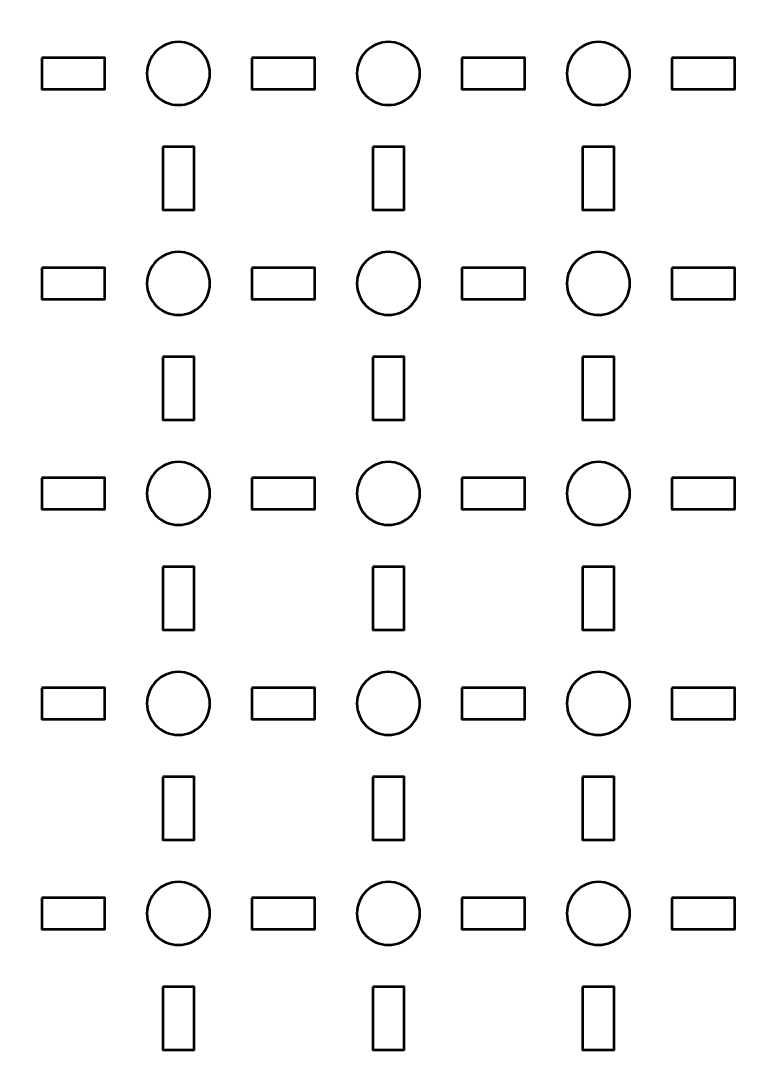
# Model space of a CAD drawing. Header units: centimetres. Extents: x -24.2 to 3.2, y -28.5 to 40.7.
# Drawn here: x -11 to -3.94, y -19.34 to -9.35 of the extents above; entities that cross this region are included whole.
import ezdxf

# ---------------------------------------------------------------- set-up
doc = ezdxf.new("R2010")
doc.units = ezdxf.units.CM
doc.header["$MEASUREMENT"] = 0
doc.layers.add('Layer 1', color=7, linetype='Continuous')

msp = doc.modelspace()

# ---------------------------------------------------------------- linework, layer by layer
at = {"layer": 'Layer 1', "lineweight": 53}
for points, knots in [([(-23.64992, -1.19999), (-23.64992, -1.19999), (2.65006, -1.19999), (2.65006, -1.19999), (2.65006, -1.19999), (2.92706, -1.19999), (3.15001, -1.42308), (3.15001, -1.70008), (3.15001, -1.70008), (3.15001, -1.70008), (3.15001, -28.00006), (3.15001, -28.00006), (3.15001, -28.00006), (3.15001, -28.27706), (2.92706, -28.50001), (2.65006, -28.50001), (2.65006, -28.50001), (2.65006, -28.50001), (-23.64992, -28.50001), (-23.64992, -28.50001), (-23.64992, -28.50001), (-23.92692, -28.50001), (-24.15001, -28.27706), (-24.15001, -28.00006), (-24.15001, -28.00006), (-24.15001, -28.00006), (-24.15001, -1.70008), (-24.15001, -1.70008), (-24.15001, -1.70008), (-24.15001, -1.42308), (-23.92692, -1.19999), (-23.64992, -1.19999)], [0, 0, 0, 0, 0.125, 0.125, 0.125, 0.125, 0.25, 0.25, 0.25, 0.25, 0.375, 0.375, 0.375, 0.375, 0.5, 0.5, 0.5, 0.5, 0.625, 0.625, 0.625, 0.625, 0.75, 0.75, 0.75, 0.75, 0.875, 0.875, 0.875, 0.875, 1, 1, 1, 1]), ([(-9.19996, -9.85006), (-9.19996, -10.01569), (-9.3343, -10.15007), (-9.49996, -10.15007), (-9.49996, -10.15007), (-9.66559, -10.15007), (-9.79997, -10.01569), (-9.79997, -9.85006), (-9.79997, -9.85006), (-9.79997, -9.68429), (-9.66559, -9.55006), (-9.49996, -9.55006), (-9.49996, -9.55006), (-9.3343, -9.55006), (-9.19996, -9.68429), (-9.19996, -9.85006)], [0, 0, 0, 0, 0.25, 0.25, 0.25, 0.25, 0.5, 0.5, 0.5, 0.5, 0.75, 0.75, 0.75, 0.75, 1, 1, 1, 1]), ([(-7.19999, -9.85006), (-7.19999, -10.01569), (-7.33423, -10.15007), (-7.5, -10.15007), (-7.5, -10.15007), (-7.66566, -10.15007), (-7.8, -10.01569), (-7.8, -9.85006), (-7.8, -9.85006), (-7.8, -9.68429), (-7.66566, -9.55006), (-7.5, -9.55006), (-7.5, -9.55006), (-7.33423, -9.55006), (-7.19999, -9.68429), (-7.19999, -9.85006)], [0, 0, 0, 0, 0.25, 0.25, 0.25, 0.25, 0.5, 0.5, 0.5, 0.5, 0.75, 0.75, 0.75, 0.75, 1, 1, 1, 1]), ([(-5.19992, -9.85006), (-5.19992, -10.01569), (-5.33429, -10.15007), (-5.49992, -10.15007), (-5.49992, -10.15007), (-5.66569, -10.15007), (-5.79992, -10.01569), (-5.79992, -9.85006), (-5.79992, -9.85006), (-5.79992, -9.68429), (-5.66569, -9.55006), (-5.49992, -9.55006), (-5.49992, -9.55006), (-5.33429, -9.55006), (-5.19992, -9.68429), (-5.19992, -9.85006)], [0, 0, 0, 0, 0.25, 0.25, 0.25, 0.25, 0.5, 0.5, 0.5, 0.5, 0.75, 0.75, 0.75, 0.75, 1, 1, 1, 1]), ([(-10.79998, -9.69999), (-10.79998, -9.69999), (-10.19998, -9.69999), (-10.19998, -9.69999), (-10.19998, -9.69999), (-10.19998, -9.69999), (-10.19998, -9.99999), (-10.19998, -9.99999), (-10.19998, -9.99999), (-10.19998, -9.99999), (-10.79998, -9.99999), (-10.79998, -9.99999), (-10.79998, -9.99999), (-10.79998, -9.99999), (-10.79998, -9.69999), (-10.79998, -9.69999)], [0, 0, 0, 0, 0.25, 0.25, 0.25, 0.25, 0.5, 0.5, 0.5, 0.5, 0.75, 0.75, 0.75, 0.75, 1, 1, 1, 1]), ([(-8.79991, -9.69999), (-8.79991, -9.69999), (-8.19991, -9.69999), (-8.19991, -9.69999), (-8.19991, -9.69999), (-8.19991, -9.69999), (-8.19991, -9.99999), (-8.19991, -9.99999), (-8.19991, -9.99999), (-8.19991, -9.99999), (-8.79991, -9.99999), (-8.79991, -9.99999), (-8.79991, -9.99999), (-8.79991, -9.99999), (-8.79991, -9.69999), (-8.79991, -9.69999)], [0, 0, 0, 0, 0.25, 0.25, 0.25, 0.25, 0.5, 0.5, 0.5, 0.5, 0.75, 0.75, 0.75, 0.75, 1, 1, 1, 1]), ([(-6.79998, -9.69999), (-6.79998, -9.69999), (-6.19997, -9.69999), (-6.19997, -9.69999), (-6.19997, -9.69999), (-6.19997, -9.69999), (-6.19997, -9.99999), (-6.19997, -9.99999), (-6.19997, -9.99999), (-6.19997, -9.99999), (-6.79998, -9.99999), (-6.79998, -9.99999), (-6.79998, -9.99999), (-6.79998, -9.99999), (-6.79998, -9.69999), (-6.79998, -9.69999)], [0, 0, 0, 0, 0.25, 0.25, 0.25, 0.25, 0.5, 0.5, 0.5, 0.5, 0.75, 0.75, 0.75, 0.75, 1, 1, 1, 1]), ([(-4.80001, -9.69999), (-4.80001, -9.69999), (-4.20001, -9.69999), (-4.20001, -9.69999), (-4.20001, -9.69999), (-4.20001, -9.69999), (-4.20001, -9.99999), (-4.20001, -9.99999), (-4.20001, -9.99999), (-4.20001, -9.99999), (-4.80001, -9.99999), (-4.80001, -9.99999), (-4.80001, -9.99999), (-4.80001, -9.99999), (-4.80001, -9.69999), (-4.80001, -9.69999)], [0, 0, 0, 0, 0.25, 0.25, 0.25, 0.25, 0.5, 0.5, 0.5, 0.5, 0.75, 0.75, 0.75, 0.75, 1, 1, 1, 1]), ([(-9.65004, -10.54997), (-9.65004, -10.54997), (-9.35003, -10.54997), (-9.35003, -10.54997), (-9.35003, -10.54997), (-9.35003, -10.54997), (-9.35003, -11.14998), (-9.35003, -11.14998), (-9.35003, -11.14998), (-9.35003, -11.14998), (-9.65004, -11.14998), (-9.65004, -11.14998), (-9.65004, -11.14998), (-9.65004, -11.14998), (-9.65004, -10.54997), (-9.65004, -10.54997)], [0, 0, 0, 0, 0.25, 0.25, 0.25, 0.25, 0.5, 0.5, 0.5, 0.5, 0.75, 0.75, 0.75, 0.75, 1, 1, 1, 1]), ([(-7.64993, -10.54997), (-7.64993, -10.54997), (-7.34992, -10.54997), (-7.34992, -10.54997), (-7.34992, -10.54997), (-7.34992, -10.54997), (-7.34992, -11.14998), (-7.34992, -11.14998), (-7.34992, -11.14998), (-7.34992, -11.14998), (-7.64993, -11.14998), (-7.64993, -11.14998), (-7.64993, -11.14998), (-7.64993, -11.14998), (-7.64993, -10.54997), (-7.64993, -10.54997)], [0, 0, 0, 0, 0.25, 0.25, 0.25, 0.25, 0.5, 0.5, 0.5, 0.5, 0.75, 0.75, 0.75, 0.75, 1, 1, 1, 1]), ([(-5.64999, -10.54997), (-5.64999, -10.54997), (-5.34999, -10.54997), (-5.34999, -10.54997), (-5.34999, -10.54997), (-5.34999, -10.54997), (-5.34999, -11.14998), (-5.34999, -11.14998), (-5.34999, -11.14998), (-5.34999, -11.14998), (-5.64999, -11.14998), (-5.64999, -11.14998), (-5.64999, -11.14998), (-5.64999, -11.14998), (-5.64999, -10.54997), (-5.64999, -10.54997)], [0, 0, 0, 0, 0.25, 0.25, 0.25, 0.25, 0.5, 0.5, 0.5, 0.5, 0.75, 0.75, 0.75, 0.75, 1, 1, 1, 1]), ([(-9.19996, -11.85003), (-9.19996, -12.01566), (-9.3343, -12.15), (-9.49996, -12.15), (-9.49996, -12.15), (-9.66559, -12.15), (-9.79997, -12.01566), (-9.79997, -11.85003), (-9.79997, -11.85003), (-9.79997, -11.68437), (-9.66559, -11.55003), (-9.49996, -11.55003), (-9.49996, -11.55003), (-9.3343, -11.55003), (-9.19996, -11.68437), (-9.19996, -11.85003)], [0, 0, 0, 0, 0.25, 0.25, 0.25, 0.25, 0.5, 0.5, 0.5, 0.5, 0.75, 0.75, 0.75, 0.75, 1, 1, 1, 1]), ([(-7.19999, -11.85003), (-7.19999, -12.01566), (-7.33423, -12.15), (-7.5, -12.15), (-7.5, -12.15), (-7.66566, -12.15), (-7.8, -12.01566), (-7.8, -11.85003), (-7.8, -11.85003), (-7.8, -11.68437), (-7.66566, -11.55003), (-7.5, -11.55003), (-7.5, -11.55003), (-7.33423, -11.55003), (-7.19999, -11.68437), (-7.19999, -11.85003)], [0, 0, 0, 0, 0.25, 0.25, 0.25, 0.25, 0.5, 0.5, 0.5, 0.5, 0.75, 0.75, 0.75, 0.75, 1, 1, 1, 1]), ([(-5.19992, -11.85003), (-5.19992, -12.01566), (-5.33429, -12.15), (-5.49992, -12.15), (-5.49992, -12.15), (-5.66569, -12.15), (-5.79992, -12.01566), (-5.79992, -11.85003), (-5.79992, -11.85003), (-5.79992, -11.68437), (-5.66569, -11.55003), (-5.49992, -11.55003), (-5.49992, -11.55003), (-5.33429, -11.55003), (-5.19992, -11.68437), (-5.19992, -11.85003)], [0, 0, 0, 0, 0.25, 0.25, 0.25, 0.25, 0.5, 0.5, 0.5, 0.5, 0.75, 0.75, 0.75, 0.75, 1, 1, 1, 1]), ([(-10.79998, -11.7001), (-10.79998, -11.7001), (-10.19998, -11.7001), (-10.19998, -11.7001), (-10.19998, -11.7001), (-10.19998, -11.7001), (-10.19998, -12.0001), (-10.19998, -12.0001), (-10.19998, -12.0001), (-10.19998, -12.0001), (-10.79998, -12.0001), (-10.79998, -12.0001), (-10.79998, -12.0001), (-10.79998, -12.0001), (-10.79998, -11.7001), (-10.79998, -11.7001)], [0, 0, 0, 0, 0.25, 0.25, 0.25, 0.25, 0.5, 0.5, 0.5, 0.5, 0.75, 0.75, 0.75, 0.75, 1, 1, 1, 1]), ([(-8.79991, -11.7001), (-8.79991, -11.7001), (-8.19991, -11.7001), (-8.19991, -11.7001), (-8.19991, -11.7001), (-8.19991, -11.7001), (-8.19991, -12.0001), (-8.19991, -12.0001), (-8.19991, -12.0001), (-8.19991, -12.0001), (-8.79991, -12.0001), (-8.79991, -12.0001), (-8.79991, -12.0001), (-8.79991, -12.0001), (-8.79991, -11.7001), (-8.79991, -11.7001)], [0, 0, 0, 0, 0.25, 0.25, 0.25, 0.25, 0.5, 0.5, 0.5, 0.5, 0.75, 0.75, 0.75, 0.75, 1, 1, 1, 1]), ([(-6.79998, -11.7001), (-6.79998, -11.7001), (-6.19997, -11.7001), (-6.19997, -11.7001), (-6.19997, -11.7001), (-6.19997, -11.7001), (-6.19997, -12.0001), (-6.19997, -12.0001), (-6.19997, -12.0001), (-6.19997, -12.0001), (-6.79998, -12.0001), (-6.79998, -12.0001), (-6.79998, -12.0001), (-6.79998, -12.0001), (-6.79998, -11.7001), (-6.79998, -11.7001)], [0, 0, 0, 0, 0.25, 0.25, 0.25, 0.25, 0.5, 0.5, 0.5, 0.5, 0.75, 0.75, 0.75, 0.75, 1, 1, 1, 1]), ([(-4.80001, -11.7001), (-4.80001, -11.7001), (-4.20001, -11.7001), (-4.20001, -11.7001), (-4.20001, -11.7001), (-4.20001, -11.7001), (-4.20001, -12.0001), (-4.20001, -12.0001), (-4.20001, -12.0001), (-4.20001, -12.0001), (-4.80001, -12.0001), (-4.80001, -12.0001), (-4.80001, -12.0001), (-4.80001, -12.0001), (-4.80001, -11.7001), (-4.80001, -11.7001)], [0, 0, 0, 0, 0.25, 0.25, 0.25, 0.25, 0.5, 0.5, 0.5, 0.5, 0.75, 0.75, 0.75, 0.75, 1, 1, 1, 1]), ([(-9.65004, -12.55005), (-9.65004, -12.55005), (-9.35003, -12.55005), (-9.35003, -12.55005), (-9.35003, -12.55005), (-9.35003, -12.55005), (-9.35003, -13.15005), (-9.35003, -13.15005), (-9.35003, -13.15005), (-9.35003, -13.15005), (-9.65004, -13.15005), (-9.65004, -13.15005), (-9.65004, -13.15005), (-9.65004, -13.15005), (-9.65004, -12.55005), (-9.65004, -12.55005)], [0, 0, 0, 0, 0.25, 0.25, 0.25, 0.25, 0.5, 0.5, 0.5, 0.5, 0.75, 0.75, 0.75, 0.75, 1, 1, 1, 1]), ([(-7.64993, -12.55005), (-7.64993, -12.55005), (-7.34992, -12.55005), (-7.34992, -12.55005), (-7.34992, -12.55005), (-7.34992, -12.55005), (-7.34992, -13.15005), (-7.34992, -13.15005), (-7.34992, -13.15005), (-7.34992, -13.15005), (-7.64993, -13.15005), (-7.64993, -13.15005), (-7.64993, -13.15005), (-7.64993, -13.15005), (-7.64993, -12.55005), (-7.64993, -12.55005)], [0, 0, 0, 0, 0.25, 0.25, 0.25, 0.25, 0.5, 0.5, 0.5, 0.5, 0.75, 0.75, 0.75, 0.75, 1, 1, 1, 1]), ([(-5.64999, -12.55005), (-5.64999, -12.55005), (-5.34999, -12.55005), (-5.34999, -12.55005), (-5.34999, -12.55005), (-5.34999, -12.55005), (-5.34999, -13.15005), (-5.34999, -13.15005), (-5.34999, -13.15005), (-5.34999, -13.15005), (-5.64999, -13.15005), (-5.64999, -13.15005), (-5.64999, -13.15005), (-5.64999, -13.15005), (-5.64999, -12.55005), (-5.64999, -12.55005)], [0, 0, 0, 0, 0.25, 0.25, 0.25, 0.25, 0.5, 0.5, 0.5, 0.5, 0.75, 0.75, 0.75, 0.75, 1, 1, 1, 1]), ([(-9.19996, -13.8501), (-9.19996, -14.01573), (-9.3343, -14.15011), (-9.49996, -14.15011), (-9.49996, -14.15011), (-9.66559, -14.15011), (-9.79997, -14.01573), (-9.79997, -13.8501), (-9.79997, -13.8501), (-9.79997, -13.68433), (-9.66559, -13.5501), (-9.49996, -13.5501), (-9.49996, -13.5501), (-9.3343, -13.5501), (-9.19996, -13.68433), (-9.19996, -13.8501)], [0, 0, 0, 0, 0.25, 0.25, 0.25, 0.25, 0.5, 0.5, 0.5, 0.5, 0.75, 0.75, 0.75, 0.75, 1, 1, 1, 1]), ([(-7.19999, -13.8501), (-7.19999, -14.01573), (-7.33423, -14.15011), (-7.5, -14.15011), (-7.5, -14.15011), (-7.66566, -14.15011), (-7.8, -14.01573), (-7.8, -13.8501), (-7.8, -13.8501), (-7.8, -13.68433), (-7.66566, -13.5501), (-7.5, -13.5501), (-7.5, -13.5501), (-7.33423, -13.5501), (-7.19999, -13.68433), (-7.19999, -13.8501)], [0, 0, 0, 0, 0.25, 0.25, 0.25, 0.25, 0.5, 0.5, 0.5, 0.5, 0.75, 0.75, 0.75, 0.75, 1, 1, 1, 1]), ([(-5.19992, -13.8501), (-5.19992, -14.01573), (-5.33429, -14.15011), (-5.49992, -14.15011), (-5.49992, -14.15011), (-5.66569, -14.15011), (-5.79992, -14.01573), (-5.79992, -13.8501), (-5.79992, -13.8501), (-5.79992, -13.68433), (-5.66569, -13.5501), (-5.49992, -13.5501), (-5.49992, -13.5501), (-5.33429, -13.5501), (-5.19992, -13.68433), (-5.19992, -13.8501)], [0, 0, 0, 0, 0.25, 0.25, 0.25, 0.25, 0.5, 0.5, 0.5, 0.5, 0.75, 0.75, 0.75, 0.75, 1, 1, 1, 1]), ([(-10.79998, -13.70003), (-10.79998, -13.70003), (-10.19998, -13.70003), (-10.19998, -13.70003), (-10.19998, -13.70003), (-10.19998, -13.70003), (-10.19998, -14.00003), (-10.19998, -14.00003), (-10.19998, -14.00003), (-10.19998, -14.00003), (-10.79998, -14.00003), (-10.79998, -14.00003), (-10.79998, -14.00003), (-10.79998, -14.00003), (-10.79998, -13.70003), (-10.79998, -13.70003)], [0, 0, 0, 0, 0.25, 0.25, 0.25, 0.25, 0.5, 0.5, 0.5, 0.5, 0.75, 0.75, 0.75, 0.75, 1, 1, 1, 1]), ([(-8.79991, -13.70003), (-8.79991, -13.70003), (-8.19991, -13.70003), (-8.19991, -13.70003), (-8.19991, -13.70003), (-8.19991, -13.70003), (-8.19991, -14.00003), (-8.19991, -14.00003), (-8.19991, -14.00003), (-8.19991, -14.00003), (-8.79991, -14.00003), (-8.79991, -14.00003), (-8.79991, -14.00003), (-8.79991, -14.00003), (-8.79991, -13.70003), (-8.79991, -13.70003)], [0, 0, 0, 0, 0.25, 0.25, 0.25, 0.25, 0.5, 0.5, 0.5, 0.5, 0.75, 0.75, 0.75, 0.75, 1, 1, 1, 1]), ([(-6.79998, -13.70003), (-6.79998, -13.70003), (-6.19997, -13.70003), (-6.19997, -13.70003), (-6.19997, -13.70003), (-6.19997, -13.70003), (-6.19997, -14.00003), (-6.19997, -14.00003), (-6.19997, -14.00003), (-6.19997, -14.00003), (-6.79998, -14.00003), (-6.79998, -14.00003), (-6.79998, -14.00003), (-6.79998, -14.00003), (-6.79998, -13.70003), (-6.79998, -13.70003)], [0, 0, 0, 0, 0.25, 0.25, 0.25, 0.25, 0.5, 0.5, 0.5, 0.5, 0.75, 0.75, 0.75, 0.75, 1, 1, 1, 1]), ([(-4.80001, -13.70003), (-4.80001, -13.70003), (-4.20001, -13.70003), (-4.20001, -13.70003), (-4.20001, -13.70003), (-4.20001, -13.70003), (-4.20001, -14.00003), (-4.20001, -14.00003), (-4.20001, -14.00003), (-4.20001, -14.00003), (-4.80001, -14.00003), (-4.80001, -14.00003), (-4.80001, -14.00003), (-4.80001, -14.00003), (-4.80001, -13.70003), (-4.80001, -13.70003)], [0, 0, 0, 0, 0.25, 0.25, 0.25, 0.25, 0.5, 0.5, 0.5, 0.5, 0.75, 0.75, 0.75, 0.75, 1, 1, 1, 1]), ([(-9.65004, -14.55002), (-9.65004, -14.55002), (-9.35003, -14.55002), (-9.35003, -14.55002), (-9.35003, -14.55002), (-9.35003, -14.55002), (-9.35003, -15.15002), (-9.35003, -15.15002), (-9.35003, -15.15002), (-9.35003, -15.15002), (-9.65004, -15.15002), (-9.65004, -15.15002), (-9.65004, -15.15002), (-9.65004, -15.15002), (-9.65004, -14.55002), (-9.65004, -14.55002)], [0, 0, 0, 0, 0.25, 0.25, 0.25, 0.25, 0.5, 0.5, 0.5, 0.5, 0.75, 0.75, 0.75, 0.75, 1, 1, 1, 1]), ([(-7.64993, -14.55002), (-7.64993, -14.55002), (-7.34992, -14.55002), (-7.34992, -14.55002), (-7.34992, -14.55002), (-7.34992, -14.55002), (-7.34992, -15.15002), (-7.34992, -15.15002), (-7.34992, -15.15002), (-7.34992, -15.15002), (-7.64993, -15.15002), (-7.64993, -15.15002), (-7.64993, -15.15002), (-7.64993, -15.15002), (-7.64993, -14.55002), (-7.64993, -14.55002)], [0, 0, 0, 0, 0.25, 0.25, 0.25, 0.25, 0.5, 0.5, 0.5, 0.5, 0.75, 0.75, 0.75, 0.75, 1, 1, 1, 1]), ([(-5.64999, -14.55002), (-5.64999, -14.55002), (-5.34999, -14.55002), (-5.34999, -14.55002), (-5.34999, -14.55002), (-5.34999, -14.55002), (-5.34999, -15.15002), (-5.34999, -15.15002), (-5.34999, -15.15002), (-5.34999, -15.15002), (-5.64999, -15.15002), (-5.64999, -15.15002), (-5.64999, -15.15002), (-5.64999, -15.15002), (-5.64999, -14.55002), (-5.64999, -14.55002)], [0, 0, 0, 0, 0.25, 0.25, 0.25, 0.25, 0.5, 0.5, 0.5, 0.5, 0.75, 0.75, 0.75, 0.75, 1, 1, 1, 1]), ([(-9.19996, -15.85004), (-9.19996, -16.0157), (-9.3343, -16.15004), (-9.49996, -16.15004), (-9.49996, -16.15004), (-9.66559, -16.15004), (-9.79997, -16.0157), (-9.79997, -15.85004), (-9.79997, -15.85004), (-9.79997, -15.68441), (-9.66559, -15.55003), (-9.49996, -15.55003), (-9.49996, -15.55003), (-9.3343, -15.55003), (-9.19996, -15.68441), (-9.19996, -15.85004)], [0, 0, 0, 0, 0.25, 0.25, 0.25, 0.25, 0.5, 0.5, 0.5, 0.5, 0.75, 0.75, 0.75, 0.75, 1, 1, 1, 1]), ([(-7.19999, -15.85004), (-7.19999, -16.0157), (-7.33423, -16.15004), (-7.5, -16.15004), (-7.5, -16.15004), (-7.66566, -16.15004), (-7.8, -16.0157), (-7.8, -15.85004), (-7.8, -15.85004), (-7.8, -15.68441), (-7.66566, -15.55003), (-7.5, -15.55003), (-7.5, -15.55003), (-7.33423, -15.55003), (-7.19999, -15.68441), (-7.19999, -15.85004)], [0, 0, 0, 0, 0.25, 0.25, 0.25, 0.25, 0.5, 0.5, 0.5, 0.5, 0.75, 0.75, 0.75, 0.75, 1, 1, 1, 1]), ([(-5.19992, -15.85004), (-5.19992, -16.0157), (-5.33429, -16.15004), (-5.49992, -16.15004), (-5.49992, -16.15004), (-5.66569, -16.15004), (-5.79992, -16.0157), (-5.79992, -15.85004), (-5.79992, -15.85004), (-5.79992, -15.68441), (-5.66569, -15.55003), (-5.49992, -15.55003), (-5.49992, -15.55003), (-5.33429, -15.55003), (-5.19992, -15.68441), (-5.19992, -15.85004)], [0, 0, 0, 0, 0.25, 0.25, 0.25, 0.25, 0.5, 0.5, 0.5, 0.5, 0.75, 0.75, 0.75, 0.75, 1, 1, 1, 1]), ([(-10.79998, -15.69997), (-10.79998, -15.69997), (-10.19998, -15.69997), (-10.19998, -15.69997), (-10.19998, -15.69997), (-10.19998, -15.69997), (-10.19998, -15.99997), (-10.19998, -15.99997), (-10.19998, -15.99997), (-10.19998, -15.99997), (-10.79998, -15.99997), (-10.79998, -15.99997), (-10.79998, -15.99997), (-10.79998, -15.99997), (-10.79998, -15.69997), (-10.79998, -15.69997)], [0, 0, 0, 0, 0.25, 0.25, 0.25, 0.25, 0.5, 0.5, 0.5, 0.5, 0.75, 0.75, 0.75, 0.75, 1, 1, 1, 1]), ([(-8.79991, -15.69997), (-8.79991, -15.69997), (-8.19991, -15.69997), (-8.19991, -15.69997), (-8.19991, -15.69997), (-8.19991, -15.69997), (-8.19991, -15.99997), (-8.19991, -15.99997), (-8.19991, -15.99997), (-8.19991, -15.99997), (-8.79991, -15.99997), (-8.79991, -15.99997), (-8.79991, -15.99997), (-8.79991, -15.99997), (-8.79991, -15.69997), (-8.79991, -15.69997)], [0, 0, 0, 0, 0.25, 0.25, 0.25, 0.25, 0.5, 0.5, 0.5, 0.5, 0.75, 0.75, 0.75, 0.75, 1, 1, 1, 1]), ([(-6.79998, -15.69997), (-6.79998, -15.69997), (-6.19997, -15.69997), (-6.19997, -15.69997), (-6.19997, -15.69997), (-6.19997, -15.69997), (-6.19997, -15.99997), (-6.19997, -15.99997), (-6.19997, -15.99997), (-6.19997, -15.99997), (-6.79998, -15.99997), (-6.79998, -15.99997), (-6.79998, -15.99997), (-6.79998, -15.99997), (-6.79998, -15.69997), (-6.79998, -15.69997)], [0, 0, 0, 0, 0.25, 0.25, 0.25, 0.25, 0.5, 0.5, 0.5, 0.5, 0.75, 0.75, 0.75, 0.75, 1, 1, 1, 1]), ([(-4.80001, -15.69997), (-4.80001, -15.69997), (-4.20001, -15.69997), (-4.20001, -15.69997), (-4.20001, -15.69997), (-4.20001, -15.69997), (-4.20001, -15.99997), (-4.20001, -15.99997), (-4.20001, -15.99997), (-4.20001, -15.99997), (-4.80001, -15.99997), (-4.80001, -15.99997), (-4.80001, -15.99997), (-4.80001, -15.99997), (-4.80001, -15.69997), (-4.80001, -15.69997)], [0, 0, 0, 0, 0.25, 0.25, 0.25, 0.25, 0.5, 0.5, 0.5, 0.5, 0.75, 0.75, 0.75, 0.75, 1, 1, 1, 1]), ([(-9.65004, -16.55009), (-9.65004, -16.55009), (-9.35003, -16.55009), (-9.35003, -16.55009), (-9.35003, -16.55009), (-9.35003, -16.55009), (-9.35003, -17.15009), (-9.35003, -17.15009), (-9.35003, -17.15009), (-9.35003, -17.15009), (-9.65004, -17.15009), (-9.65004, -17.15009), (-9.65004, -17.15009), (-9.65004, -17.15009), (-9.65004, -16.55009), (-9.65004, -16.55009)], [0, 0, 0, 0, 0.25, 0.25, 0.25, 0.25, 0.5, 0.5, 0.5, 0.5, 0.75, 0.75, 0.75, 0.75, 1, 1, 1, 1]), ([(-7.64993, -16.55009), (-7.64993, -16.55009), (-7.34992, -16.55009), (-7.34992, -16.55009), (-7.34992, -16.55009), (-7.34992, -16.55009), (-7.34992, -17.15009), (-7.34992, -17.15009), (-7.34992, -17.15009), (-7.34992, -17.15009), (-7.64993, -17.15009), (-7.64993, -17.15009), (-7.64993, -17.15009), (-7.64993, -17.15009), (-7.64993, -16.55009), (-7.64993, -16.55009)], [0, 0, 0, 0, 0.25, 0.25, 0.25, 0.25, 0.5, 0.5, 0.5, 0.5, 0.75, 0.75, 0.75, 0.75, 1, 1, 1, 1]), ([(-5.64999, -16.55009), (-5.64999, -16.55009), (-5.34999, -16.55009), (-5.34999, -16.55009), (-5.34999, -16.55009), (-5.34999, -16.55009), (-5.34999, -17.15009), (-5.34999, -17.15009), (-5.34999, -17.15009), (-5.34999, -17.15009), (-5.64999, -17.15009), (-5.64999, -17.15009), (-5.64999, -17.15009), (-5.64999, -17.15009), (-5.64999, -16.55009), (-5.64999, -16.55009)], [0, 0, 0, 0, 0.25, 0.25, 0.25, 0.25, 0.5, 0.5, 0.5, 0.5, 0.75, 0.75, 0.75, 0.75, 1, 1, 1, 1]), ([(-9.19996, -17.85), (-9.19996, -18.01577), (-9.3343, -18.15001), (-9.49996, -18.15001), (-9.49996, -18.15001), (-9.66559, -18.15001), (-9.79997, -18.01577), (-9.79997, -17.85), (-9.79997, -17.85), (-9.79997, -17.68434), (-9.66559, -17.55), (-9.49996, -17.55), (-9.49996, -17.55), (-9.3343, -17.55), (-9.19996, -17.68434), (-9.19996, -17.85)], [0, 0, 0, 0, 0.25, 0.25, 0.25, 0.25, 0.5, 0.5, 0.5, 0.5, 0.75, 0.75, 0.75, 0.75, 1, 1, 1, 1]), ([(-7.19999, -17.85), (-7.19999, -18.01577), (-7.33423, -18.15001), (-7.5, -18.15001), (-7.5, -18.15001), (-7.66566, -18.15001), (-7.8, -18.01577), (-7.8, -17.85), (-7.8, -17.85), (-7.8, -17.68434), (-7.66566, -17.55), (-7.5, -17.55), (-7.5, -17.55), (-7.33423, -17.55), (-7.19999, -17.68434), (-7.19999, -17.85)], [0, 0, 0, 0, 0.25, 0.25, 0.25, 0.25, 0.5, 0.5, 0.5, 0.5, 0.75, 0.75, 0.75, 0.75, 1, 1, 1, 1]), ([(-5.19992, -17.85), (-5.19992, -18.01577), (-5.33429, -18.15001), (-5.49992, -18.15001), (-5.49992, -18.15001), (-5.66569, -18.15001), (-5.79992, -18.01577), (-5.79992, -17.85), (-5.79992, -17.85), (-5.79992, -17.68434), (-5.66569, -17.55), (-5.49992, -17.55), (-5.49992, -17.55), (-5.33429, -17.55), (-5.19992, -17.68434), (-5.19992, -17.85)], [0, 0, 0, 0, 0.25, 0.25, 0.25, 0.25, 0.5, 0.5, 0.5, 0.5, 0.75, 0.75, 0.75, 0.75, 1, 1, 1, 1]), ([(-10.79998, -17.70007), (-10.79998, -17.70007), (-10.19998, -17.70007), (-10.19998, -17.70007), (-10.19998, -17.70007), (-10.19998, -17.70007), (-10.19998, -18.00008), (-10.19998, -18.00008), (-10.19998, -18.00008), (-10.19998, -18.00008), (-10.79998, -18.00008), (-10.79998, -18.00008), (-10.79998, -18.00008), (-10.79998, -18.00008), (-10.79998, -17.70007), (-10.79998, -17.70007)], [0, 0, 0, 0, 0.25, 0.25, 0.25, 0.25, 0.5, 0.5, 0.5, 0.5, 0.75, 0.75, 0.75, 0.75, 1, 1, 1, 1]), ([(-8.79991, -17.70007), (-8.79991, -17.70007), (-8.19991, -17.70007), (-8.19991, -17.70007), (-8.19991, -17.70007), (-8.19991, -17.70007), (-8.19991, -18.00008), (-8.19991, -18.00008), (-8.19991, -18.00008), (-8.19991, -18.00008), (-8.79991, -18.00008), (-8.79991, -18.00008), (-8.79991, -18.00008), (-8.79991, -18.00008), (-8.79991, -17.70007), (-8.79991, -17.70007)], [0, 0, 0, 0, 0.25, 0.25, 0.25, 0.25, 0.5, 0.5, 0.5, 0.5, 0.75, 0.75, 0.75, 0.75, 1, 1, 1, 1]), ([(-6.79998, -17.70007), (-6.79998, -17.70007), (-6.19997, -17.70007), (-6.19997, -17.70007), (-6.19997, -17.70007), (-6.19997, -17.70007), (-6.19997, -18.00008), (-6.19997, -18.00008), (-6.19997, -18.00008), (-6.19997, -18.00008), (-6.79998, -18.00008), (-6.79998, -18.00008), (-6.79998, -18.00008), (-6.79998, -18.00008), (-6.79998, -17.70007), (-6.79998, -17.70007)], [0, 0, 0, 0, 0.25, 0.25, 0.25, 0.25, 0.5, 0.5, 0.5, 0.5, 0.75, 0.75, 0.75, 0.75, 1, 1, 1, 1]), ([(-4.80001, -17.70007), (-4.80001, -17.70007), (-4.20001, -17.70007), (-4.20001, -17.70007), (-4.20001, -17.70007), (-4.20001, -17.70007), (-4.20001, -18.00008), (-4.20001, -18.00008), (-4.20001, -18.00008), (-4.20001, -18.00008), (-4.80001, -18.00008), (-4.80001, -18.00008), (-4.80001, -18.00008), (-4.80001, -18.00008), (-4.80001, -17.70007), (-4.80001, -17.70007)], [0, 0, 0, 0, 0.25, 0.25, 0.25, 0.25, 0.5, 0.5, 0.5, 0.5, 0.75, 0.75, 0.75, 0.75, 1, 1, 1, 1]), ([(-9.65004, -18.55002), (-9.65004, -18.55002), (-9.35003, -18.55002), (-9.35003, -18.55002), (-9.35003, -18.55002), (-9.35003, -18.55002), (-9.35003, -19.15003), (-9.35003, -19.15003), (-9.35003, -19.15003), (-9.35003, -19.15003), (-9.65004, -19.15003), (-9.65004, -19.15003), (-9.65004, -19.15003), (-9.65004, -19.15003), (-9.65004, -18.55002), (-9.65004, -18.55002)], [0, 0, 0, 0, 0.25, 0.25, 0.25, 0.25, 0.5, 0.5, 0.5, 0.5, 0.75, 0.75, 0.75, 0.75, 1, 1, 1, 1]), ([(-7.64993, -18.55002), (-7.64993, -18.55002), (-7.34992, -18.55002), (-7.34992, -18.55002), (-7.34992, -18.55002), (-7.34992, -18.55002), (-7.34992, -19.15003), (-7.34992, -19.15003), (-7.34992, -19.15003), (-7.34992, -19.15003), (-7.64993, -19.15003), (-7.64993, -19.15003), (-7.64993, -19.15003), (-7.64993, -19.15003), (-7.64993, -18.55002), (-7.64993, -18.55002)], [0, 0, 0, 0, 0.25, 0.25, 0.25, 0.25, 0.5, 0.5, 0.5, 0.5, 0.75, 0.75, 0.75, 0.75, 1, 1, 1, 1]), ([(-5.64999, -18.55002), (-5.64999, -18.55002), (-5.34999, -18.55002), (-5.34999, -18.55002), (-5.34999, -18.55002), (-5.34999, -18.55002), (-5.34999, -19.15003), (-5.34999, -19.15003), (-5.34999, -19.15003), (-5.34999, -19.15003), (-5.64999, -19.15003), (-5.64999, -19.15003), (-5.64999, -19.15003), (-5.64999, -19.15003), (-5.64999, -18.55002), (-5.64999, -18.55002)], [0, 0, 0, 0, 0.25, 0.25, 0.25, 0.25, 0.5, 0.5, 0.5, 0.5, 0.75, 0.75, 0.75, 0.75, 1, 1, 1, 1])]:
    msp.add_open_spline(points, degree=3, knots=knots, dxfattribs=at)

doc.saveas('drawing.dxf')
